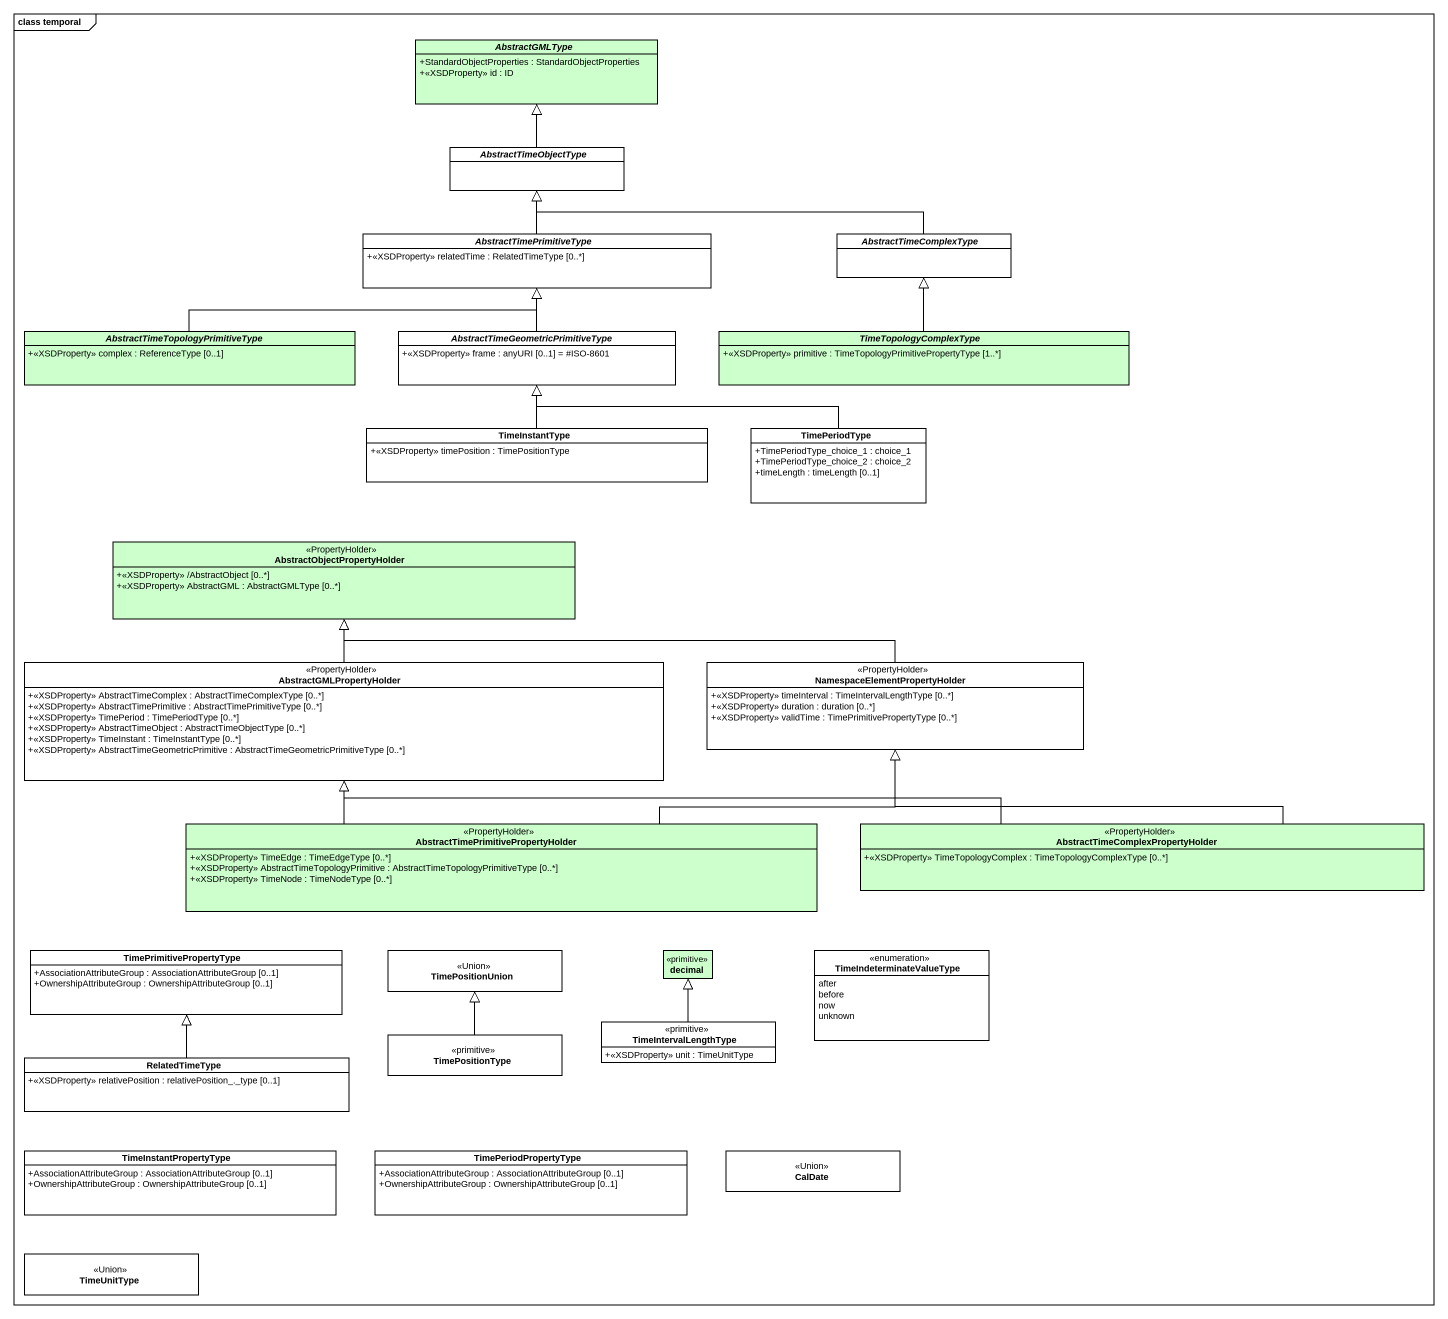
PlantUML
@startuml
mainframe class temporal
hide circle
hide empty members
skinparam classAttributeIconSize 0
abstract class AbstractGMLType #CCFFCC {
  +StandardObjectProperties : StandardObjectProperties
  +<<XSDProperty>> id : ID
}
abstract class AbstractTimeObjectType
abstract class AbstractTimePrimitiveType {
  +<<XSDProperty>> relatedTime : RelatedTimeType [0..*]
}
abstract class AbstractTimeComplexType
abstract class "AbstractTimeTopologyPrimitiveType" as AbstractTimeTopologyPrimitiv #CCFFCC {
  +<<XSDProperty>> complex : ReferenceType [0..1]
}
abstract class "AbstractTimeGeometricPrimitiveType" as AbstractTimeGeometricPrimiti {
  +<<XSDProperty>> frame : anyURI [0..1] = #ISO-8601
}
abstract class TimeTopologyComplexType #CCFFCC {
  +<<XSDProperty>> primitive : TimeTopologyPrimitivePropertyType [1..*]
}
class TimeInstantType {
  +<<XSDProperty>> timePosition : TimePositionType
}
class TimePeriodType {
  +TimePeriodType_choice_1 : choice_1
  +TimePeriodType_choice_2 : choice_2
  +timeLength : timeLength [0..1]
}
class AbstractObjectPropertyHolder <<PropertyHolder>> #CCFFCC {
  +<<XSDProperty>> /AbstractObject [0..*]
  +<<XSDProperty>> AbstractGML : AbstractGMLType [0..*]
}
class AbstractGMLPropertyHolder <<PropertyHolder>> {
  +<<XSDProperty>> AbstractTimeComplex : AbstractTimeComplexType [0..*]
  +<<XSDProperty>> AbstractTimePrimitive : AbstractTimePrimitiveType [0..*]
  +<<XSDProperty>> TimePeriod : TimePeriodType [0..*]
  +<<XSDProperty>> AbstractTimeObject : AbstractTimeObjectType [0..*]
  +<<XSDProperty>> TimeInstant : TimeInstantType [0..*]
  +<<XSDProperty>> AbstractTimeGeometricPrimitive : AbstractTimeGeometricPrimitiveType [0..*]
}
class "NamespaceElementPropertyHolder" as NamespaceElementPropertyHold <<PropertyHolder>> {
  +<<XSDProperty>> timeInterval : TimeIntervalLengthType [0..*]
  +<<XSDProperty>> duration : duration [0..*]
  +<<XSDProperty>> validTime : TimePrimitivePropertyType [0..*]
}
class "AbstractTimePrimitivePropertyHolder" as AbstractTimePrimitivePropert <<PropertyHolder>> #CCFFCC {
  +<<XSDProperty>> TimeEdge : TimeEdgeType [0..*]
  +<<XSDProperty>> AbstractTimeTopologyPrimitive : AbstractTimeTopologyPrimitiveType [0..*]
  +<<XSDProperty>> TimeNode : TimeNodeType [0..*]
}
class "AbstractTimeComplexPropertyHolder" as AbstractTimeComplexPropertyH <<PropertyHolder>> #CCFFCC {
  +<<XSDProperty>> TimeTopologyComplex : TimeTopologyComplexType [0..*]
}
class TimePrimitivePropertyType {
  +AssociationAttributeGroup : AssociationAttributeGroup [0..1]
  +OwnershipAttributeGroup : OwnershipAttributeGroup [0..1]
}
class TimePositionUnion <<Union>>
class decimal <<primitive>> #CCFFCC
enum TimeIndeterminateValueType {
  after
  before
  now
  unknown
}
class TimeIntervalLengthType <<primitive>> {
  +<<XSDProperty>> unit : TimeUnitType
}
class RelatedTimeType {
  +<<XSDProperty>> relativePosition : relativePosition_._type [0..1]
}
class TimePositionType <<primitive>>
class TimeInstantPropertyType {
  +AssociationAttributeGroup : AssociationAttributeGroup [0..1]
  +OwnershipAttributeGroup : OwnershipAttributeGroup [0..1]
}
class TimePeriodPropertyType {
  +AssociationAttributeGroup : AssociationAttributeGroup [0..1]
  +OwnershipAttributeGroup : OwnershipAttributeGroup [0..1]
}
class CalDate <<Union>>
class TimeUnitType <<Union>>
AbstractTimeObjectType -up-|> AbstractGMLType
AbstractTimePrimitiveType -up-|> AbstractTimeObjectType
AbstractTimeComplexType -left-|> AbstractTimeObjectType
AbstractTimeTopologyPrimitiv -right-|> AbstractTimePrimitiveType
AbstractTimeGeometricPrimiti -up-|> AbstractTimePrimitiveType
TimeTopologyComplexType -up-|> AbstractTimeComplexType
TimeInstantType -up-|> AbstractTimeGeometricPrimiti
TimePeriodType -left-|> AbstractTimeGeometricPrimiti
AbstractGMLPropertyHolder -up-|> AbstractObjectPropertyHolder
NamespaceElementPropertyHold -left-|> AbstractObjectPropertyHolder
AbstractTimePrimitivePropert -up-|> AbstractGMLPropertyHolder
AbstractTimePrimitivePropert -right-|> NamespaceElementPropertyHold
AbstractTimeComplexPropertyH -left-|> AbstractGMLPropertyHolder
AbstractTimeComplexPropertyH -up-|> NamespaceElementPropertyHold
TimeIntervalLengthType -up-|> decimal
RelatedTimeType -up-|> TimePrimitivePropertyType
TimePositionType -up-|> TimePositionUnion
@enduml
